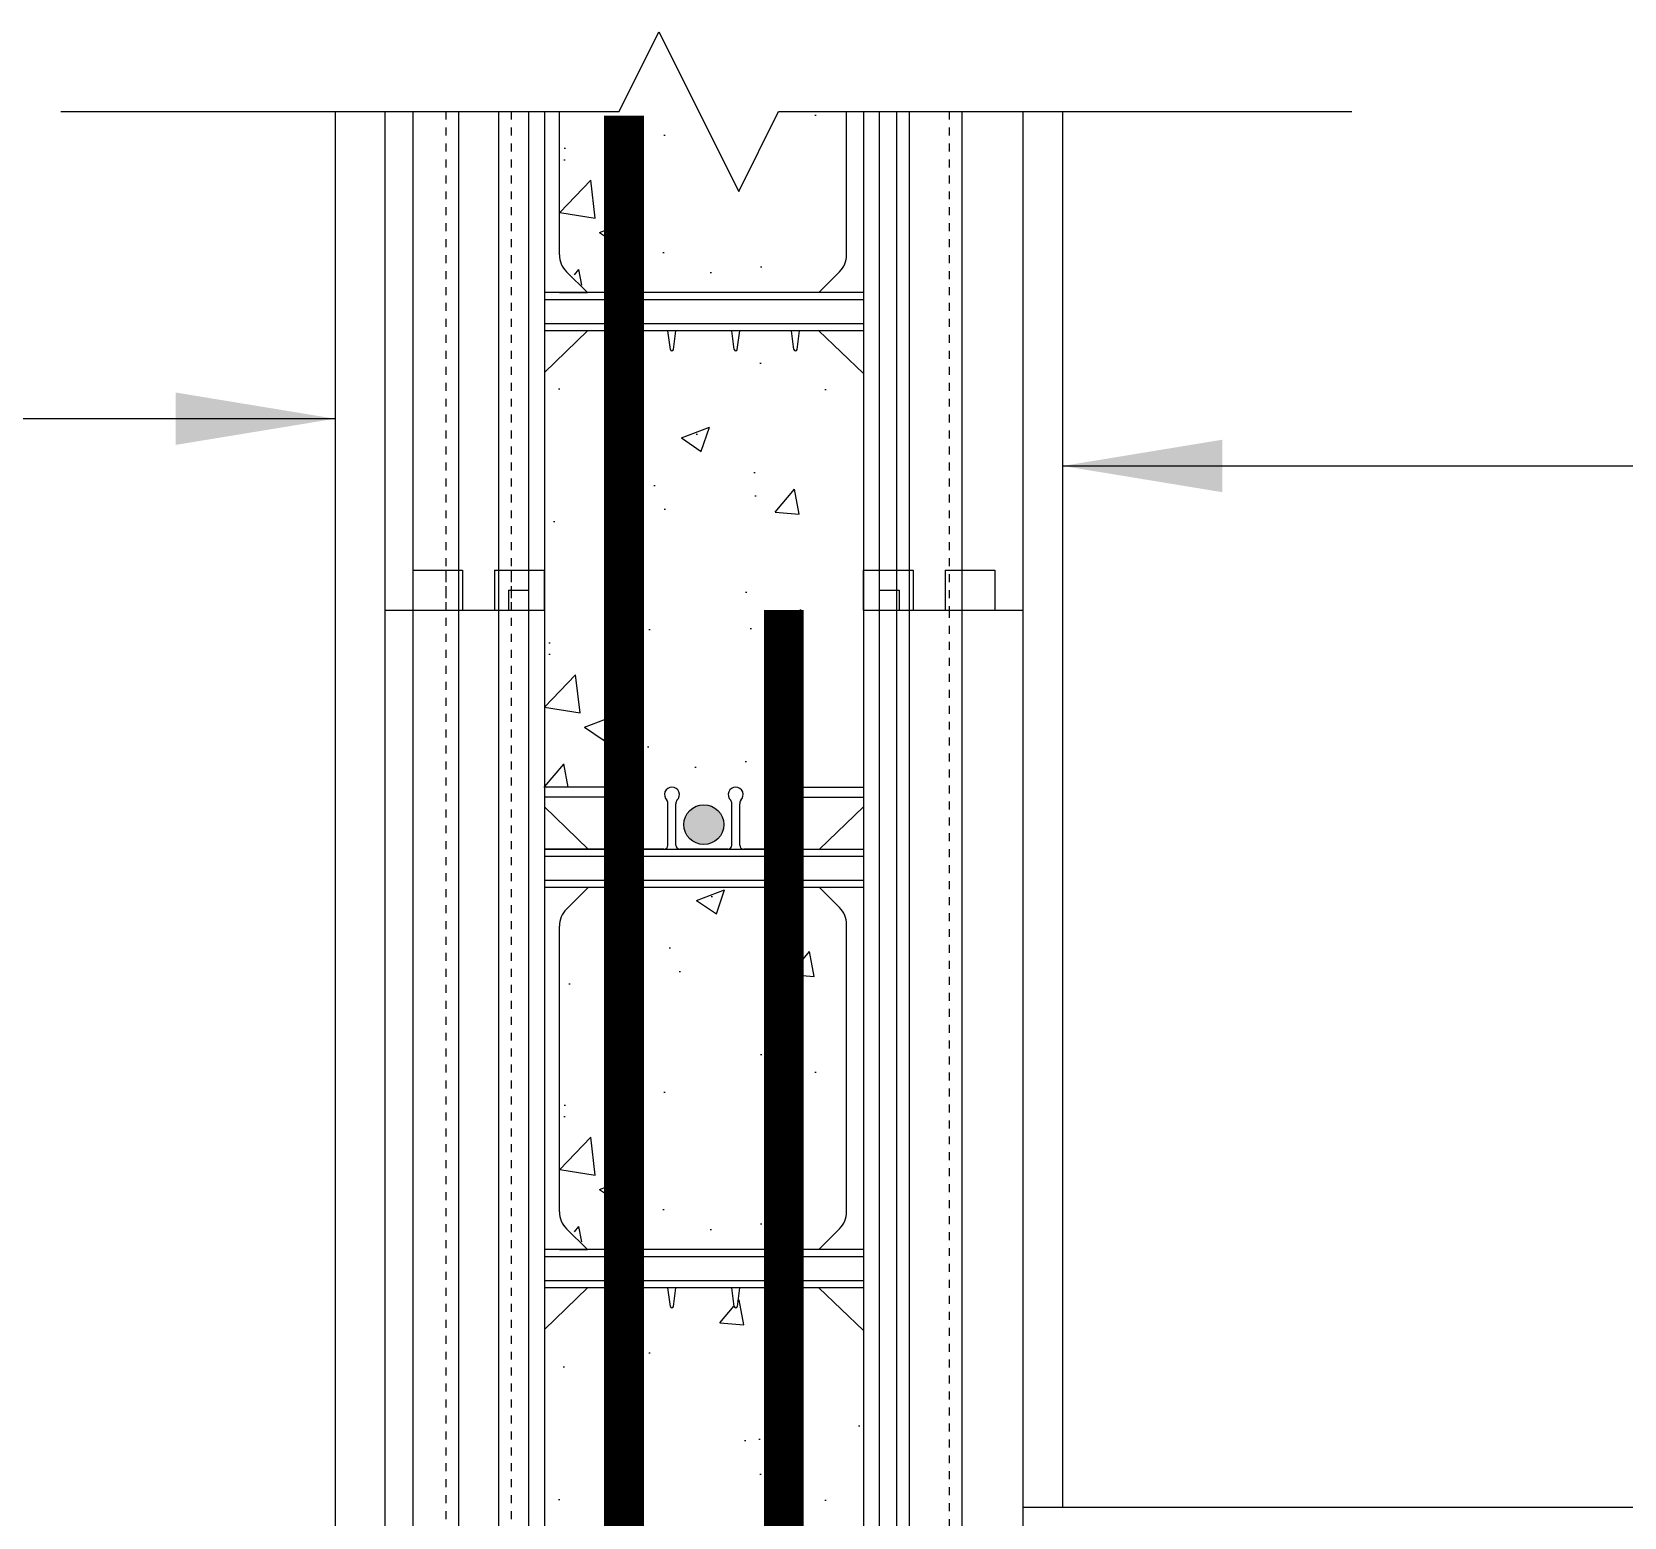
# Model space of a CAD drawing. Header units: inches. Extents: x -206 to -79, y -112 to 60.
# Drawn here: x -146.31 to -126.34, y -10.71 to 7.91 of the extents above; entities that cross this region are included whole.
import ezdxf

# ---------------------------------------------------------------- set-up
doc = ezdxf.new("R2010")
doc.units = ezdxf.units.IN
doc.header["$MEASUREMENT"] = 0
doc.linetypes.add('DASHED2', pattern=[0.375, 0.25, -0.125])
for name, color, linetype in [('LAYER 12', 12, 'Continuous'), ('LAYER 13', 13, 'Continuous'), ('LAYER 3', 3, 'Continuous'), ('LAYER 5', 5, 'Continuous'), ('LAYER 8', 8, 'Continuous')]:
    doc.layers.add(name, color=color, linetype=linetype)
doc.styles.add('NOTES', font='simplex.shx', dxfattribs={"height": 1})
doc.dimstyles.new('DIM-16', dxfattribs={"dimscale": 16, "dimtxt": 0.09375, "dimasz": 0.125, "dimexe": 0.1875, "dimexo": 0.0625, "dimgap": 0.0625, "dimtad": 0, "dimtih": 1, "dimtoh": 1, "dimdec": 4, "dimzin": 3, "dimdsep": 46, "dimlunit": 4, "dimtxsty": 'NOTES', "dimcen": 0.0625, "dimclrt": 4, "dimadec": 0, "dimazin": 0, "dimtfac": 1, "dimtdec": 4, "dimtofl": 0, "dimtmove": 0, "dimatfit": 3, "dimfxl": 1, "dimfrac": 2, "dimtolj": 1, "dimtzin": 0, "dimarcsym": 0})

# ---------------------------------------------------------------- blocks, each defined once
blk = doc.blocks.new('A$C4A267B4F')
at = {"layer": 'LAYER 12'}
for p, q in [((0.35, 12.5), (0.975, 12.5)), ((0.35, 12.5), (0.35, 0)), ((0.925, 12.5), (0.925, 0)), ((0.975, 12.5), (0.975, 12)), ((1.375, 12.5), (1.375, 12)), ((1.375, 12.5), (2, 12.5)), ((1.425, 12.5), (1.425, 0)), ((2, 12), (2, 12.5)), ((6, 12.5), (6.625, 12.5)), ((6, 12), (6, 12.5)), ((6.625, 12.5), (6.625, 12)), ((7.025, 12.5), (7.025, 12)), ((7.025, 12.5), (7.65, 12.5)), ((7.65, 12.5), (7.65, 12)), ((1.55, 12.25), (1.55, 12)), ((1.55, 12.25), (1.8, 12.25)), ((1.8, 12.25), (1.8, 0)), ((6.2, 12.25), (6.2, 0)), ((6.2, 12.25), (6.45, 12.25)), ((6.45, 12.25), (6.45, 12)), ((6.415, 12), (6.415, 0)), ((6.575, 12), (6.575, 0)), ((7.235, 12), (7.235, 0)), ((2.868, 9.779), (2, 9.779)), ((2.8, 9.654), (2, 9.654)), ((2.8, 9.05), (2.8, 9.654)), ((5.15, 9.779), (6, 9.779)), ((5.2, 9.05), (5.2, 9.654)), ((5.2, 9.654), (6, 9.654)), ((2.55, 9), (2, 9.53)), ((2.9, 9.05), (2.9, 9.568)), ((3.55, 9.05), (3.55, 9.568)), ((3.65, 9.05), (3.65, 9.568)), ((4.35, 9.05), (4.35, 9.568)), ((4.45, 9.05), (4.45, 9.568)), ((5.1, 9.05), (5.1, 9.568)), ((5.45, 9), (6, 9.53)), ((2, 9), (2.55, 9)), ((2.75, 9), (2, 9)), ((2, 9), (6, 9)), ((2.75, 9), (2.95, 9)), ((3.5, 9), (2.95, 9)), ((3.5, 9), (3.7, 9)), ((4.3, 9), (3.7, 9)), ((4.3, 9), (4.5, 9)), ((5.05, 9), (4.5, 9)), ((5.05, 9), (5.25, 9)), ((5.25, 9), (5.45, 9)), ((6, 8.91), (2, 8.91)), ((6, 8.61), (2, 8.61)), ((6, 8.52), (2, 8.52)), ((2.55, 8.52), (2.278, 8.248)), ((5.45, 8.52), (5.702, 8.268)), ((2.19, 4.454), (2.19, 8.036)), ((5.79, 4.454), (5.79, 8.056)), ((2.54, 3.98), (2.278, 4.242)), ((5.44, 3.98), (5.702, 4.242)), ((6, 3.98), (2, 3.98)), ((6, 3.89), (2, 3.89)), ((2.19, 3.98), (2.54, 3.98)), ((2.8, 3.98), (2.9, 3.98)), ((6, 3.59), (2, 3.59)), ((6, 3.5), (2, 3.5)), ((2.54, 3.5), (2, 2.979)), ((2.83, 3.266), (2.8, 3.5)), ((2.87, 3.266), (2.9, 3.5)), ((3.58, 3.266), (3.55, 3.5)), ((3.62, 3.266), (3.65, 3.5)), ((4.38, 3.266), (4.35, 3.5)), ((4.42, 3.266), (4.45, 3.5)), ((5.13, 3.266), (5.1, 3.5)), ((5.17, 3.266), (5.2, 3.5)), ((5.44, 3.5), (6, 2.966)), ((0.35, 0.5), (0.975, 0.5)), ((0.975, 0.5), (0.975, 0)), ((1.375, 0.5), (1.375, 0)), ((1.375, 0.5), (2, 0.5)), ((6, 0.5), (6.625, 0.5)), ((6.625, 0.5), (6.625, 0)), ((7.025, 0.5), (7.025, 0)), ((7.025, 0.5), (7.65, 0.5)), ((7.65, 0.5), (7.65, 0)), ((6.2, 0.25), (6.45, 0.25)), ((6.45, 0.25), (6.45, 0))]:
    blk.add_line(p, q, dxfattribs=at)
at = {"layer": 'LAYER 12', "linetype": 'DASHED2', "ltscale": 0.15}
for p, q in [((0.765, 12.5), (0.765, 0)), ((1.585, 12.5), (1.585, 0)), ((7.075, 12), (7.075, 0))]:
    blk.add_line(p, q, dxfattribs=at)
at = {"layer": 'LAYER 12'}
for centre, radius, start, end in [((2.862, 9.688), 0.0912, 307.4863, 93.4766), ((2.962, 9.572), 0.0619, 134.9903, 183.9263), ((3.6, 9.686), 0.0936, 311.7279, 228.2721), ((3.45, 9.568), 0.1, 0, 28.6972), ((3.75, 9.568), 0.1, 151.3028, 180), ((4.4, 9.686), 0.0936, 311.7279, 228.2721), ((4.25, 9.568), 0.1, 0, 28.6972), ((4.55, 9.568), 0.1, 151.3028, 180), ((5.15, 9.686), 0.0936, 90, 228.272), ((4.988, 9.565), 0.112, 1.5997, 27.0975), ((2.75, 9.05), 0.05, 270, 0), ((2.95, 9.05), 0.05, 180, 270), ((3.5, 9.05), 0.05, 270, 0), ((3.7, 9.05), 0.05, 180, 270), ((4.3, 9.05), 0.05, 270, 0), ((4.5, 9.05), 0.05, 180, 270), ((5.05, 9.05), 0.05, 270, 0), ((5.25, 9.05), 0.05, 180, 270), ((2.49, 8.036), 0.3, 135, 180), ((5.49, 8.056), 0.3, 0, 45), ((2.49, 4.454), 0.3, 180, 225), ((5.49, 4.454), 0.3, 315, 0), ((2.85, 3.27), 0.02, 191.3099, 348.6901), ((3.6, 3.27), 0.02, 191.3099, 348.6901), ((4.4, 3.27), 0.02, 191.3099, 348.6901), ((5.15, 3.27), 0.02, 191.3099, 348.6901)]:
    blk.add_arc(centre, radius, start, end, dxfattribs=at)
at = {"layer": 'LAYER 5'}
for p, q in [((0, 12), (0, 0)), ((0, 12), (2, 12)), ((2, 12), (2, 0)), ((6, 12), (6, 0)), ((6, 12), (8, 12)), ((8, 12), (8, 0)), ((0, 0), (2, 0)), ((6, 0), (8, 0))]:
    blk.add_line(p, q, dxfattribs=at)

msp = doc.modelspace()

# ---------------------------------------------------------------- hatches: boundary and pattern name
at = {"layer": 'LAYER 13'}
h = msp.add_hatch(dxfattribs=at)
h.set_pattern_fill('AR-CONC,_O', color=256, scale=0.5)
h.set_pattern_definition([(50, (-139.6893, 4.6438), (3.5863, -0.3138), [0.375, -4.125]), (355, (-139.6893, 4.644), (-0.6938, 3.761), [0.3, -3.3]), (100.45, (-139.3904, 4.6177), (2.8925, 3.4472), [0.3187, -3.5057]), (46.18, (-139.6893, 5.644), (5.336, -0.8276), [0.5625, -6.1875]), (96.64, (-139.2446, 5.575), (4.6733, 4.8706), [0.478, -5.2586]), (351.18, (-139.689, 5.644), (4.6733, 4.8706), [0.45, -4.95]), (21, (-139.1893, 5.3938), (2.9845, -2.013), [0.375, -4.125]), (326, (-139.1893, 5.394), (1.2166, 3.6258), [0.3, -3.3]), (71.45, (-138.9406, 5.226), (4.201, 1.6127), [0.3187, -3.5057]), (37.5, (-139.6893, 4.6438), (0.0608, 1.66447), [0, -3.26, 0, -3.35, 0, -3.3125]), (7.5, (-139.6893, 4.6438), (1.31535, 1.97206), [0, -1.91, 0, -3.185, 0, -1.2625]), (327.5, (-140.8043, 4.6438), (2.6691, -0.11277), [0, -1.25, 0, -3.9, 0, -5.175]), (317.5, (-141.3043, 4.6438), (2.9159, 0.5005), [0, -1.625, 0, -2.59, 0, -3.675])])
h.paths.add_polyline_path([(-136.08927, 6.91385), (-136.94177, 6.91385), (-137.44177, 5.91385), (-138.44177, 7.91385), (-138.94177, 6.91385), (-139.68927, 6.91385), (-139.68927, 5.11808), (-139.33927, 4.64382), (-136.43927, 4.64382), (-136.08927, 5.11808)])
h = msp.add_hatch(dxfattribs=at)
h.set_pattern_fill('AR-CONC,_O', color=256, scale=0.5)
h.set_pattern_definition([(50, (-139.8793, -1.557), (3.5863, -0.3138), [0.375, -4.125]), (355, (-139.8793, -1.557), (-0.6938, 3.761), [0.3, -3.3]), (100.45, (-139.5804, -1.583), (2.8925, 3.4472), [0.3187, -3.5057]), (46.184, (-139.8793, -0.557), (5.3362, -0.8276), [0.5625, -6.1875]), (96.64, (-139.4346, -0.626), (4.6733, 4.8706), [0.478, -5.2586]), (351.18, (-139.879, -0.557), (4.6733, 4.8706), [0.45, -4.95]), (21, (-139.3793, -0.807), (2.9845, -2.0131), [0.375, -4.125]), (326, (-139.3793, -0.807), (1.2166, 3.6258), [0.3, -3.3]), (71.45, (-139.1306, -0.9746), (4.2011, 1.6127), [0.3187, -3.5057]), (37.5, (-139.8793, -1.5569), (0.0608, 1.66447), [0, -3.26, 0, -3.35, 0, -3.3125]), (7.5, (-139.8793, -1.5569), (1.31535, 1.97206), [0, -1.91, 0, -3.185, 0, -1.2625]), (327.5, (-140.9943, -1.5569), (2.66911, -0.11277), [0, -1.25, 0, -3.9, 0, -5.175]), (317.5, (-141.4943, -1.5569), (2.9159, 0.5005), [0, -1.625, 0, -2.59, 0, -3.675])])
h.paths.add_polyline_path([(-135.87927, 3.62953), (-136.43927, 4.16382), (-136.67927, 4.16382), (-136.7093, 3.9326, -0.94081255), (-136.74923, 3.9326), (-136.77927, 4.16382), (-137.42927, 4.16382), (-137.4593, 3.9326, -0.94081255), (-137.49923, 3.9326), (-137.52927, 4.16382), (-138.22927, 4.16382), (-138.2593, 3.9326, -0.94081255), (-138.29923, 3.9326), (-138.32927, 4.16382), (-138.88168, 4.16382), (-138.88168, -1.55687), (-135.87927, -1.55687)])
h.paths.add_polyline_path([(-138.88168, 4.16382), (-138.97927, 4.16382), (-139.0093, 3.9326, -0.94081255), (-139.04923, 3.9326), (-139.07927, 4.16382), (-139.33927, 4.16382), (-139.87927, 3.6433), (-139.87927, -1.55687), (-139.02231, -1.55687, -0.03034809), (-139.01125, -1.55687), (-138.88168, -1.55687)])
h = msp.add_hatch(dxfattribs=at)
h.set_pattern_fill('AR-CONC,_O', color=256, scale=0.5)
h.set_pattern_definition([(50, (-139.6893, -7.3562), (3.5863, -0.3138), [0.375, -4.125]), (355, (-139.6893, -7.356), (-0.6938, 3.761), [0.3, -3.3]), (100.45, (-139.3904, -7.3823), (2.8925, 3.4472), [0.3187, -3.5057]), (46.18, (-139.6893, -6.356), (5.3362, -0.8276), [0.5625, -6.1875]), (96.64, (-139.2446, -6.425), (4.6733, 4.8706), [0.478, -5.2586]), (351.18, (-139.689, -6.356), (4.6733, 4.8706), [0.45, -4.95]), (21, (-139.1893, -6.6062), (2.9845, -2.0131), [0.375, -4.125]), (326, (-139.1893, -6.606), (1.2166, 3.6258), [0.3, -3.3]), (71.45, (-138.9406, -6.774), (4.201, 1.6127), [0.3187, -3.5057]), (37.5, (-139.6893, -7.3562), (0.0608, 1.66447), [0, -3.26, 0, -3.35, 0, -3.3125]), (7.5, (-139.6893, -7.3562), (1.31535, 1.97206), [0, -1.91, 0, -3.185, 0, -1.2625]), (327.5, (-140.8043, -7.3562), (2.6691, -0.11277), [0, -1.25, 0, -3.9, 0, -5.175]), (317.5, (-141.3043, -7.3562), (2.9159, 0.5005), [0, -1.625, 0, -2.59, 0, -3.675])])
h.paths.add_polyline_path([(-136.87685, -2.81618), (-138.88168, -2.81618), (-138.88168, -7.35618), (-136.87685, -7.35618)])
h.paths.add_polyline_path([(-138.88168, -2.81618), (-139.32927, -2.81618), (-139.68927, -3.30045), (-139.68927, -6.88192), (-139.33927, -7.35618), (-138.88168, -7.35618)])
h.paths.add_polyline_path([(-136.08927, -3.28045), (-136.42927, -2.81618), (-136.87685, -2.81618), (-136.87685, -7.35618), (-136.43927, -7.35618), (-136.08927, -6.88192)])
h = msp.add_hatch(dxfattribs=at)
h.set_pattern_fill('AR-CONC,_O', color=256, scale=0.5)
h.set_pattern_definition([(50, (-139.8793, -15.4862), (3.5863, -0.3138), [0.375, -4.125]), (355, (-139.8793, -15.486), (-0.6938, 3.761), [0.3, -3.3]), (100.45, (-139.5804, -15.5123), (2.8925, 3.4472), [0.3187, -3.5057]), (46.184, (-139.8793, -14.486), (5.3362, -0.8276), [0.5625, -6.1875]), (96.636, (-139.4346, -14.555), (4.6733, 4.8706), [0.478, -5.2586]), (351.184, (-139.879, -14.486), (4.6733, 4.8706), [0.45, -4.95]), (21, (-139.3793, -14.7362), (2.9845, -2.0131), [0.375, -4.125]), (326, (-139.3793, -14.736), (1.2166, 3.6258), [0.3, -3.3]), (71.45, (-139.1306, -14.904), (4.2011, 1.6127), [0.3187, -3.5057]), (37.5, (-139.8793, -15.4862), (0.0608, 1.66447), [0, -3.26, 0, -3.35, 0, -3.3125]), (7.5, (-139.8793, -15.4862), (1.31535, 1.97206), [0, -1.91, 0, -3.185, 0, -1.2625]), (327.5, (-140.9943, -15.4862), (2.66911, -0.11277), [0, -1.25, 0, -3.9, 0, -5.175]), (317.5, (-141.4943, -15.4862), (2.91593, 0.50052), [0, -1.625, 0, -2.59, 0, -3.675])])
h.paths.add_polyline_path([(-133.31677, -11.33618), (-133.87927, -11.33618), (-135.87927, -11.33618), (-135.87927, -8.37047), (-136.43927, -7.83618), (-136.67927, -7.83618), (-136.7093, -8.0674, -0.94081255), (-136.74923, -8.0674), (-136.77927, -7.83618), (-136.87685, -7.83618), (-136.87685, -14.95618), (-136.74177, -14.95618, -0.41421356), (-136.69177, -15.00618), (-136.69177, -15.11118, 0.41421356), (-136.31677, -15.48618, 0.41421356), (-135.94177, -15.11118), (-135.94177, -15.00618, -0.41421356), (-135.89177, -14.95618), (-135.44177, -14.95618, -0.41421356), (-135.39177, -15.00618), (-135.39177, -15.11118, 1), (-134.64177, -15.11118), (-134.64177, -15.00618, -0.41421356), (-134.59177, -14.95618), (-134.43439, -14.95618, 0.20422097), (-134.36225, -14.92544), (-134.07219, -14.58618), (-135.81677, -14.58618, -0.41421356), (-136.56677, -13.83618), (-136.56677, -12.58618), (-136.06677, -12.58618), (-136.06677, -13.83618, 0.41421356), (-135.81677, -14.08618), (-133.6447, -14.08618), (-133.33714, -13.72645, 0.16388439), (-133.31677, -13.66595)])
h.paths.add_polyline_path([(-136.06677, -15.11118, -1), (-136.56677, -15.11118, -1)], flags=16)
h.paths.add_polyline_path([(-136.87685, -7.83618), (-137.42927, -7.83618), (-137.4593, -8.0674, -0.94081255), (-137.49923, -8.0674), (-137.52927, -7.83618), (-138.22927, -7.83618), (-138.2593, -8.0674, -0.94081255), (-138.29923, -8.0674), (-138.32927, -7.83618), (-138.88168, -7.83618), (-138.88168, -14.2115), (-138.27128, -14.92544, 0.22352826), (-138.19177, -14.95591), (-138.19177, -14.95618), (-138.04177, -14.95618, -0.41421356), (-137.99177, -15.00618), (-137.99177, -15.11118, 1), (-137.24177, -15.11118), (-137.24177, -15.00618, -0.41421356), (-137.19177, -14.95618), (-136.87685, -14.95618)])
h.paths.add_polyline_path([(-138.88168, -7.83618), (-138.97927, -7.83618), (-139.0093, -8.0674, -0.94081255), (-139.04923, -8.0674), (-139.07927, -7.83618), (-139.33927, -7.83618), (-139.87927, -8.3567), (-139.87927, -10.83618), (-139.31677, -10.83618), (-139.31677, -13.66713, 0.16087625), (-139.2964, -13.72645), (-138.88168, -14.2115)])
at = {"layer": 'LAYER 8'}
msp.add_hatch(color=256, dxfattribs=at).paths.add_polyline_path([(-137.62927, -2.02724, 1), (-138.12927, -2.02724, 1)])

# ---------------------------------------------------------------- linework, layer by layer
at = {"layer": 'LAYER 12'}
for p, q in [((-141.52927, 6.91385), (-141.52927, 0.66382)), ((-140.95427, 6.91385), (-140.95427, 0.66382)), ((-140.45427, 6.91385), (-140.45427, 0.66382)), ((-140.07927, 6.91385), (-140.07927, 0.66382)), ((-139.68927, 5.11808), (-139.68927, 6.91385)), ((-136.08927, 5.11808), (-136.08927, 6.91385)), ((-135.67927, 6.91385), (-135.67927, 0.66382)), ((-135.46427, 6.91385), (-135.46427, 0.66382)), ((-135.30427, 6.91385), (-135.30427, 0.66382)), ((-134.64427, 6.91385), (-134.64427, 0.66382)), ((-139.33927, 4.64382), (-139.6014, 4.90595)), ((-136.43927, 4.64382), (-136.17713, 4.90595)), ((-135.87927, 4.64382), (-139.87927, 4.64382)), ((-139.68927, 4.64382), (-139.33927, 4.64382)), ((-139.07927, 4.64382), (-138.97927, 4.64382)), ((-135.87927, 4.55382), (-139.87927, 4.55382)), ((-135.87927, 4.25382), (-139.87927, 4.25382)), ((-135.87927, 4.16382), (-139.87927, 4.16382)), ((-139.33927, 4.16382), (-139.87927, 3.6433)), ((-139.04888, 3.92989), (-139.07927, 4.16382)), ((-139.00966, 3.92989), (-138.97927, 4.16382)), ((-138.29888, 3.92989), (-138.32927, 4.16382)), ((-138.25966, 3.92989), (-138.22927, 4.16382)), ((-137.49888, 3.92989), (-137.52927, 4.16382)), ((-137.45966, 3.92989), (-137.42927, 4.16382)), ((-136.74888, 3.92989), (-136.77927, 4.16382)), ((-136.70966, 3.92989), (-136.67927, 4.16382)), ((-136.43927, 4.16382), (-135.87927, 3.62953)), ((-141.52927, 1.16382), (-140.90427, 1.16382)), ((-140.90427, 1.16382), (-140.90427, 0.66382)), ((-140.50427, 1.16382), (-140.50427, 0.66382)), ((-140.50427, 1.16382), (-139.87927, 1.16382)), ((-135.87927, 1.16382), (-135.25427, 1.16382)), ((-135.25427, 1.16382), (-135.25427, 0.66382)), ((-134.85427, 1.16382), (-134.85427, 0.66382)), ((-134.85427, 1.16382), (-134.22927, 1.16382)), ((-134.22927, 1.16382), (-134.22927, 0.66382)), ((-135.67927, 0.91382), (-135.42927, 0.91382)), ((-135.42927, 0.91382), (-135.42927, 0.66382))]:
    msp.add_line(p, q, dxfattribs=at)
at = {"layer": 'LAYER 12', "linetype": 'DASHED2', "ltscale": 0.15}
for p, q in [((-141.11427, 6.91385), (-141.11427, 0.66382)), ((-140.29427, 6.91385), (-140.29427, 0.66382)), ((-134.80427, 6.91385), (-134.80427, 0.66382))]:
    msp.add_line(p, q, dxfattribs=at)
at = {"layer": 'LAYER 12'}
for centre, radius, start, end in [((-139.38927, 5.11808), 0.3, 180, 225), ((-136.38927, 5.11808), 0.3, 315, 0), ((-139.02927, 3.93382), 0.02, 191.309932, 348.690068), ((-138.27927, 3.93382), 0.02, 191.309932, 348.690068), ((-137.47927, 3.93382), 0.02, 191.309932, 348.690068), ((-136.72927, 3.93382), 0.02, 191.309932, 348.690068)]:
    msp.add_arc(centre, radius, start, end, dxfattribs=at)
at = {"layer": 'LAYER 3', "flags": 128}
msp.add_lwpolyline([(-145.94177, 6.91385), (-138.94177, 6.91385), (-138.44177, 7.91385), (-137.44177, 5.91385), (-136.94177, 6.91385), (-129.75427, 6.91385)], dxfattribs=at)
at = {"layer": 'LAYER 5'}
for p, q in [((-141.87927, 6.91385), (-141.87927, 0.66382)), ((-139.87927, 6.91385), (-139.87927, 0.66382)), ((-135.87927, 6.91385), (-135.87927, 0.66382)), ((-133.87927, 6.91385), (-133.87927, 0.66382)), ((-141.87927, 0.66382), (-139.87927, 0.66382)), ((-135.87927, 0.66382), (-133.87927, 0.66382)), ((-133.87927, -10.58616), (-106.81677, -10.58616))]:
    msp.add_line(p, q, dxfattribs=at)
at = {"layer": 'LAYER 5', "const_width": 0.5, "flags": 128}
for points in [[(-138.88168, 6.8641), (-138.88168, -18.63618)], [(-136.87685, 0.66382), (-136.87685, -51.9439)]]:
    msp.add_lwpolyline(points, dxfattribs=at)
at = {"layer": 'LAYER 8'}
for p, q in [((-142.50427, 6.91385), (-142.50427, -25.33618)), ((-133.37927, -10.58616), (-133.37927, 6.91385))]:
    msp.add_line(p, q, dxfattribs=at)
msp.add_circle((-137.87927, -2.02724), 0.25, dxfattribs=at)

# ---------------------------------------------------------------- block references
msp.add_blockref('A$C4A267B4F', (-141.87927, -11.33618))

# ---------------------------------------------------------------- leaders
for points in [[(-142.50427, 3.06275), (-167.4688, 3.06275), (-174.21614, 3.06275)], [(-133.37927, 2.47043), (-108.57552, 2.47042), (-104.75109, 2.47042)]]:
    msp.add_leader(points, dimstyle='DIM-16', dxfattribs=at)

doc.saveas('drawing.dxf')
